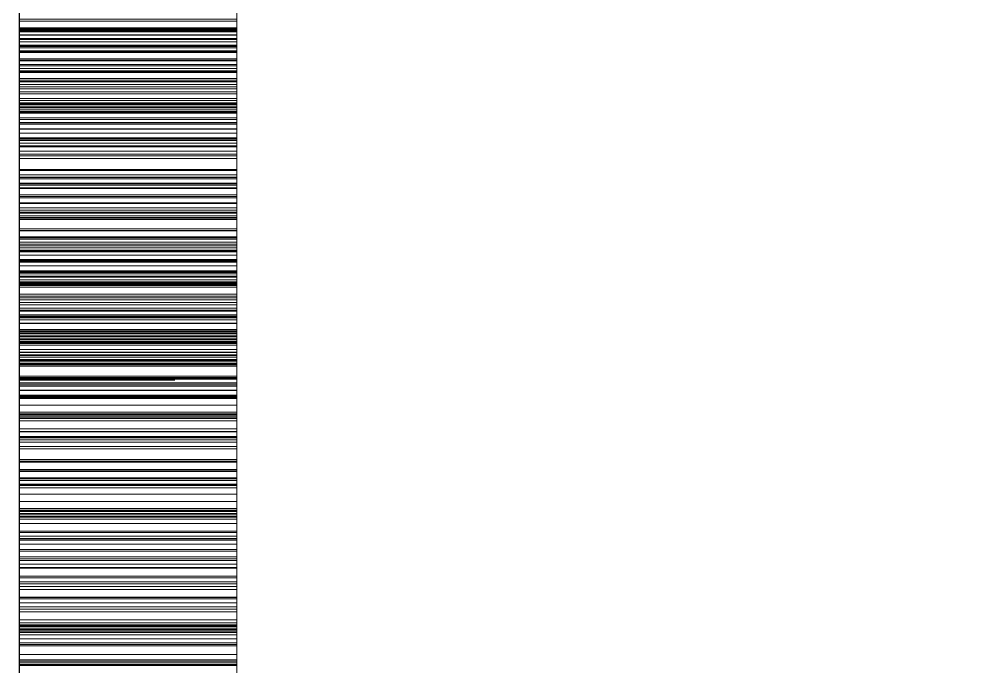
# Model space of a CAD drawing. Header units: millimetres. Extents: x 38 to 970, y 105 to 390.
# Drawn here: x 225 to 225.889, y 125.665 to 126.26 of the extents above; entities that cross this region are included whole.
import ezdxf

# ---------------------------------------------------------------- set-up
doc = ezdxf.new("R2010")
doc.units = ezdxf.units.MM
doc.linetypes.add('WP_HIDDEN', pattern=[2.3, 1.5, -0.8])
doc.layers.add('HIDDEN', color=7, linetype='WP_HIDDEN', lineweight=13)
doc.layers.add('VISIBLE', color=7, linetype='CONTINUOUS', lineweight=25)

msp = doc.modelspace()

# ---------------------------------------------------------------- linework, layer by layer
at = {"layer": 'HIDDEN', "ltscale": 1.428571}
for p, q in [((225, 126.30636), (225, 125.70504)), ((225.2, 125.70504), (225.2, 126.30636)), ((225, 126.25879), (225, 126.28558)), ((225.2, 126.28558), (225.2, 126.25879)), ((225, 126.25075), (225, 126.2766)), ((225.2, 126.2766), (225.2, 126.25075)), ((225, 126.27305), (225, 126.25268)), ((225, 126.25202), (225, 126.2672)), ((225.2, 126.25268), (225.2, 126.27305)), ((225.2, 126.2672), (225.2, 126.25202)), ((225, 126.26435), (225, 126.25044)), ((225, 126.26103), (225, 126.2366)), ((225, 126.24271), (225, 126.26038)), ((225, 126.26038), (225.2, 126.26038)), ((225, 126.23125), (225, 126.25879)), ((225, 126.25879), (225.2, 126.25879)), ((225.2, 126.25044), (225.2, 126.26435)), ((225.2, 126.2366), (225.2, 126.26103)), ((225.2, 126.26038), (225.2, 126.24271)), ((225.2, 126.25879), (225.2, 126.23125)), ((225, 126.25268), (225, 126.23032)), ((225, 126.25268), (225.2, 126.25268)), ((225, 126.23548), (225, 126.25202)), ((225, 126.25202), (225.2, 126.25202)), ((225, 126.25119), (225, 126.2499)), ((225, 126.2506), (225, 126.25119)), ((225, 126.25119), (225.2, 126.25119)), ((225, 126.22407), (225, 126.25075)), ((225, 126.25075), (225.2, 126.25075)), ((225, 126.24881), (225, 126.2506)), ((225, 126.2506), (225.2, 126.2506)), ((225, 126.25044), (225, 126.23403)), ((225, 126.25044), (225.2, 126.25044)), ((225, 126.2499), (225, 126.24601)), ((225, 126.2499), (225.2, 126.2499)), ((225, 126.24584), (225, 126.24881)), ((225, 126.24881), (225.2, 126.24881)), ((225.2, 126.23032), (225.2, 126.25268)), ((225.2, 126.25202), (225.2, 126.23548)), ((225.2, 126.2499), (225.2, 126.25119)), ((225.2, 126.25119), (225.2, 126.2506)), ((225.2, 126.25075), (225.2, 126.22407)), ((225.2, 126.2506), (225.2, 126.24881)), ((225.2, 126.23403), (225.2, 126.25044)), ((225.2, 126.24601), (225.2, 126.2499)), ((225.2, 126.24881), (225.2, 126.24584)), ((225, 126.24601), (225, 126.23953)), ((225, 126.24601), (225.2, 126.24601)), ((225, 126.24168), (225, 126.24584)), ((225, 126.24584), (225.2, 126.24584)), ((225, 126.22275), (225, 126.24271)), ((225, 126.24271), (225.2, 126.24271)), ((225, 126.23633), (225, 126.24168)), ((225, 126.24168), (225.2, 126.24168)), ((225, 126.23953), (225, 126.23046)), ((225, 126.23953), (225.2, 126.23953)), ((225.2, 126.23953), (225.2, 126.24601)), ((225.2, 126.24584), (225.2, 126.24168)), ((225.2, 126.24271), (225.2, 126.22275)), ((225.2, 126.24168), (225.2, 126.23633)), ((225.2, 126.23046), (225.2, 126.23953)), ((225, 126.2366), (225, 126.21153)), ((225, 126.2366), (225.2, 126.2366)), ((225, 126.2298), (225, 126.23633)), ((225, 126.23633), (225.2, 126.23633)), ((225, 126.21758), (225, 126.23548)), ((225, 126.23548), (225.2, 126.23548)), ((225, 126.23403), (225, 126.21509)), ((225, 126.23403), (225.2, 126.23403)), ((225, 126.20296), (225, 126.23125)), ((225, 126.23125), (225.2, 126.23125)), ((225, 126.23046), (225, 126.21879)), ((225, 126.23046), (225.2, 126.23046)), ((225, 126.23032), (225, 126.20596)), ((225, 126.23032), (225.2, 126.23032)), ((225.2, 126.21153), (225.2, 126.2366)), ((225.2, 126.23633), (225.2, 126.2298)), ((225.2, 126.23548), (225.2, 126.21758)), ((225.2, 126.21509), (225.2, 126.23403)), ((225.2, 126.23125), (225.2, 126.20296)), ((225.2, 126.21879), (225.2, 126.23046)), ((225.2, 126.20596), (225.2, 126.23032)), ((225, 126.22207), (225, 126.2298)), ((225, 126.2298), (225.2, 126.2298)), ((225, 126.19656), (225, 126.22407)), ((225, 126.22407), (225.2, 126.22407)), ((225, 126.20049), (225, 126.22275)), ((225, 126.22275), (225.2, 126.22275)), ((225, 126.21315), (225, 126.22207)), ((225, 126.22207), (225.2, 126.22207)), ((225.2, 126.2298), (225.2, 126.22207)), ((225.2, 126.22407), (225.2, 126.19656)), ((225.2, 126.22275), (225.2, 126.20049)), ((225.2, 126.22207), (225.2, 126.21315)), ((225, 126.21879), (225, 126.20454)), ((225, 126.21879), (225.2, 126.21879)), ((225, 126.19831), (225, 126.21758)), ((225, 126.21758), (225.2, 126.21758)), ((225, 126.21509), (225, 126.19365)), ((225, 126.21509), (225.2, 126.21509)), ((225, 126.20305), (225, 126.21315)), ((225, 126.21315), (225.2, 126.21315)), ((225.2, 126.20454), (225.2, 126.21879)), ((225.2, 126.21758), (225.2, 126.19831)), ((225.2, 126.19365), (225.2, 126.21509)), ((225.2, 126.21315), (225.2, 126.20305)), ((225, 126.21209), (225, 126.16394)), ((225, 126.09752), (225, 126.21209)), ((225, 126.21209), (225.2, 126.21209)), ((225, 126.21153), (225, 126.1858)), ((225, 126.21153), (225.2, 126.21153)), ((225, 126.20596), (225, 126.17961)), ((225, 126.20596), (225.2, 126.20596)), ((225, 126.20454), (225, 126.18769)), ((225, 126.20454), (225.2, 126.20454)), ((225.2, 126.16394), (225.2, 126.21209)), ((225.2, 126.21209), (225.2, 126.09752)), ((225.2, 126.1858), (225.2, 126.21153)), ((225.2, 126.17961), (225.2, 126.20596)), ((225.2, 126.18769), (225.2, 126.20454)), ((225, 126.19176), (225, 126.20305)), ((225, 126.20305), (225.2, 126.20305)), ((225, 126.17392), (225, 126.20296)), ((225, 126.20296), (225.2, 126.20296)), ((225, 126.17594), (225, 126.20049)), ((225, 126.20049), (225.2, 126.20049)), ((225, 126.17769), (225, 126.19831)), ((225, 126.19831), (225.2, 126.19831)), ((225, 126.16821), (225, 126.19656)), ((225, 126.19656), (225.2, 126.19656)), ((225.2, 126.20305), (225.2, 126.19176)), ((225.2, 126.20296), (225.2, 126.17392)), ((225.2, 126.20049), (225.2, 126.17594)), ((225.2, 126.19831), (225.2, 126.17769)), ((225.2, 126.19656), (225.2, 126.16821)), ((225, 126.19365), (225, 126.16968)), ((225, 126.19365), (225.2, 126.19365)), ((225, 126.17927), (225, 126.19176)), ((225, 126.19176), (225.2, 126.19176)), ((225, 126.18769), (225, 126.16825)), ((225, 126.18769), (225.2, 126.18769)), ((225.2, 126.16968), (225.2, 126.19365)), ((225.2, 126.19176), (225.2, 126.17927)), ((225.2, 126.16825), (225.2, 126.18769)), ((225, 126.1858), (225, 126.15941)), ((225, 126.1858), (225.2, 126.1858)), ((225, 126.18369), (225, 126.18164)), ((225, 126.18273), (225, 126.18369)), ((225, 126.18369), (225.2, 126.18369)), ((225, 126.17983), (225, 126.18273)), ((225, 126.18273), (225.2, 126.18273)), ((225, 126.18164), (225, 126.17547)), ((225, 126.18164), (225.2, 126.18164)), ((225, 126.17501), (225, 126.17983)), ((225, 126.17983), (225.2, 126.17983)), ((225, 126.17961), (225, 126.15151)), ((225, 126.17961), (225.2, 126.17961)), ((225, 126.1656), (225, 126.17927)), ((225, 126.17927), (225.2, 126.17927)), ((225, 126.15571), (225, 126.17769)), ((225, 126.17769), (225.2, 126.17769)), ((225.2, 126.15941), (225.2, 126.1858)), ((225.2, 126.18369), (225.2, 126.18273)), ((225.2, 126.18164), (225.2, 126.18369)), ((225.2, 126.18273), (225.2, 126.17983)), ((225.2, 126.17547), (225.2, 126.18164)), ((225.2, 126.17983), (225.2, 126.17501)), ((225.2, 126.15151), (225.2, 126.17961)), ((225.2, 126.17927), (225.2, 126.1656)), ((225.2, 126.17769), (225.2, 126.15571)), ((225, 126.14943), (225, 126.17594)), ((225, 126.17594), (225.2, 126.17594)), ((225, 126.17547), (225, 126.16519)), ((225, 126.17547), (225.2, 126.17547)), ((225, 126.16825), (225, 126.17501)), ((225, 126.17501), (225.2, 126.17501)), ((225, 126.14412), (225, 126.17392)), ((225, 126.17392), (225.2, 126.17392)), ((225, 126.16968), (225, 126.14321)), ((225, 126.16968), (225.2, 126.16968)), ((225, 126.16825), (225, 126.14641)), ((225, 126.15956), (225, 126.16825)), ((225, 126.16825), (225.2, 126.16825)), ((225, 126.13904), (225, 126.16821)), ((225, 126.16821), (225.2, 126.16821)), ((225.2, 126.17594), (225.2, 126.14943)), ((225.2, 126.16519), (225.2, 126.17547)), ((225.2, 126.17501), (225.2, 126.16825)), ((225.2, 126.17392), (225.2, 126.14412)), ((225.2, 126.14321), (225.2, 126.16968)), ((225.2, 126.16825), (225.2, 126.15956)), ((225.2, 126.14641), (225.2, 126.16825)), ((225.2, 126.16821), (225.2, 126.13904)), ((225, 126.15074), (225, 126.1656)), ((225, 126.1656), (225.2, 126.1656)), ((225, 126.16519), (225, 126.1508)), ((225, 126.16519), (225.2, 126.16519)), ((225, 126.16394), (225, 126.1152)), ((225, 126.16394), (225.2, 126.16394)), ((225, 126.14894), (225, 126.15956)), ((225, 126.15956), (225.2, 126.15956)), ((225, 126.15941), (225, 126.13238)), ((225, 126.15941), (225.2, 126.15941)), ((225.2, 126.1656), (225.2, 126.15074)), ((225.2, 126.1508), (225.2, 126.16519)), ((225.2, 126.1152), (225.2, 126.16394)), ((225.2, 126.15956), (225.2, 126.14894)), ((225.2, 126.13238), (225.2, 126.15941)), ((225, 126.13237), (225, 126.15571)), ((225, 126.15571), (225.2, 126.15571)), ((225, 126.15151), (225, 126.12192)), ((225, 126.15151), (225.2, 126.15151)), ((225, 126.1508), (225, 126.1323)), ((225, 126.1508), (225.2, 126.1508)), ((225, 126.1347), (225, 126.15074)), ((225, 126.15074), (225.2, 126.15074)), ((225.2, 126.15571), (225.2, 126.13237)), ((225.2, 126.12192), (225.2, 126.15151)), ((225.2, 126.1323), (225.2, 126.1508)), ((225.2, 126.15074), (225.2, 126.1347)), ((225, 126.12132), (225, 126.14943)), ((225, 126.14943), (225.2, 126.14943)), ((225, 126.13639), (225, 126.14894)), ((225, 126.14894), (225.2, 126.14894)), ((225, 126.14641), (225, 126.12238)), ((225, 126.14641), (225.2, 126.14641)), ((225, 126.11358), (225, 126.14412)), ((225, 126.14412), (225.2, 126.14412)), ((225, 126.14321), (225, 126.11476)), ((225, 126.14321), (225.2, 126.14321)), ((225.2, 126.14943), (225.2, 126.12132)), ((225.2, 126.14894), (225.2, 126.13639)), ((225.2, 126.12238), (225.2, 126.14641)), ((225.2, 126.14412), (225.2, 126.11358)), ((225.2, 126.11476), (225.2, 126.14321)), ((225, 126.10903), (225, 126.13904)), ((225, 126.13904), (225.2, 126.13904)), ((225, 126.12192), (225, 126.13639)), ((225, 126.13639), (225.2, 126.13639)), ((225, 126.11746), (225, 126.1347)), ((225, 126.1347), (225.2, 126.1347)), ((225.2, 126.13904), (225.2, 126.10903)), ((225.2, 126.13639), (225.2, 126.12192)), ((225.2, 126.1347), (225.2, 126.11746)), ((225, 126.13238), (225, 126.10468)), ((225, 126.13238), (225.2, 126.13238)), ((225, 126.10767), (225, 126.13237)), ((225, 126.13237), (225.2, 126.13237)), ((225, 126.1323), (225, 126.10969)), ((225, 126.1323), (225.2, 126.1323)), ((225.2, 126.10468), (225.2, 126.13238)), ((225.2, 126.13237), (225.2, 126.10767)), ((225.2, 126.10969), (225.2, 126.1323)), ((225, 126.12238), (225, 126.09615)), ((225, 126.12238), (225.2, 126.12238)), ((225, 126.10543), (225, 126.12192)), ((225, 126.12192), (225, 126.09083)), ((225, 126.12192), (225.2, 126.12192)), ((225, 126.12192), (225.2, 126.12192)), ((225, 126.0916), (225, 126.12132)), ((225, 126.12132), (225.2, 126.12132)), ((225, 126.09903), (225, 126.11746)), ((225, 126.11746), (225.2, 126.11746)), ((225, 126.1152), (225, 126.06587)), ((225, 126.1152), (225.2, 126.1152)), ((225, 126.11476), (225, 126.08488)), ((225, 126.11476), (225.2, 126.11476)), ((225.2, 126.09615), (225.2, 126.12238)), ((225.2, 126.12192), (225.2, 126.10543)), ((225.2, 126.09083), (225.2, 126.12192)), ((225.2, 126.12132), (225.2, 126.0916)), ((225.2, 126.11746), (225.2, 126.09903)), ((225.2, 126.06587), (225.2, 126.1152)), ((225.2, 126.08488), (225.2, 126.11476)), ((225, 126.08228), (225, 126.11358)), ((225, 126.11358), (225.2, 126.11358)), ((225, 126.10969), (225, 126.08296)), ((225, 126.10969), (225.2, 126.10969)), ((225, 126.07818), (225, 126.10903)), ((225, 126.10903), (225.2, 126.10903)), ((225, 126.08191), (225, 126.10767)), ((225, 126.10767), (225.2, 126.10767)), ((225.2, 126.11358), (225.2, 126.08228)), ((225.2, 126.08296), (225.2, 126.10969)), ((225.2, 126.10903), (225.2, 126.07818)), ((225.2, 126.10767), (225.2, 126.08191)), ((225, 126.08688), (225, 126.10543)), ((225, 126.10543), (225.2, 126.10543)), ((225, 126.10468), (225, 126.07634)), ((225, 126.10468), (225.2, 126.10468)), ((225, 126.07964), (225, 126.09903)), ((225, 126.09903), (225.2, 126.09903)), ((225, 125.80251), (225, 126.09752)), ((225, 126.09752), (225.2, 126.09752)), ((225.2, 126.10543), (225.2, 126.08688)), ((225.2, 126.07634), (225.2, 126.10468)), ((225.2, 126.09903), (225.2, 126.07964)), ((225.2, 126.09752), (225.2, 125.80251)), ((225, 126.09615), (225, 126.06772)), ((225, 126.09615), (225.2, 126.09615)), ((225, 126.06028), (225, 126.0916)), ((225, 126.0916), (225.2, 126.0916)), ((225, 126.09083), (225, 126.05826)), ((225, 126.09083), (225.2, 126.09083)), ((225.2, 126.06772), (225.2, 126.09615)), ((225.2, 126.0916), (225.2, 126.06028)), ((225.2, 126.05826), (225.2, 126.09083)), ((225, 126.06625), (225, 126.08688)), ((225, 126.08688), (225.2, 126.08688)), ((225, 126.08488), (225, 126.05357)), ((225, 126.08488), (225.2, 126.08488)), ((225, 126.08296), (225, 126.05213)), ((225, 126.08296), (225.2, 126.08296)), ((225, 126.05023), (225, 126.08228)), ((225, 126.08228), (225.2, 126.08228)), ((225, 126.05538), (225, 126.08191)), ((225, 126.08191), (225.2, 126.08191)), ((225, 126.05949), (225, 126.07964)), ((225, 126.07964), (225.2, 126.07964)), ((225.2, 126.08688), (225.2, 126.06625)), ((225.2, 126.05357), (225.2, 126.08488)), ((225.2, 126.05213), (225.2, 126.08296)), ((225.2, 126.08228), (225.2, 126.05023)), ((225.2, 126.08191), (225.2, 126.05538)), ((225.2, 126.07964), (225.2, 126.05949)), ((225, 126.04651), (225, 126.07818)), ((225, 126.07818), (225.2, 126.07818)), ((225, 126.07754), (225, 126.04816)), ((225, 126.02402), (225, 126.07754)), ((225, 126.07754), (225.2, 126.07754)), ((225, 126.07634), (225, 126.04734)), ((225, 126.07634), (225.2, 126.07634)), ((225.2, 126.07818), (225.2, 126.04651)), ((225.2, 126.07754), (225.2, 126.02402)), ((225.2, 126.04816), (225.2, 126.07754)), ((225.2, 126.04734), (225.2, 126.07634)), ((225, 126.06772), (225, 126.03709)), ((225, 126.06772), (225.2, 126.06772)), ((225, 126.04355), (225, 126.06625)), ((225, 126.06625), (225.2, 126.06625)), ((225, 126.06587), (225, 126.01595)), ((225, 126.06587), (225.2, 126.06587)), ((225.2, 126.03709), (225.2, 126.06772)), ((225.2, 126.06625), (225.2, 126.04355)), ((225.2, 126.01595), (225.2, 126.06587)), ((225, 126.02735), (225, 126.06028)), ((225, 126.06028), (225.2, 126.06028)), ((225, 126.0386), (225, 126.05949)), ((225, 126.05949), (225.2, 126.05949)), ((225, 126.05826), (225, 126.02419)), ((225, 126.05826), (225.2, 126.05826)), ((225, 126.02807), (225, 126.05538)), ((225, 126.05538), (225.2, 126.05538)), ((225, 126.05357), (225, 126.02084)), ((225, 126.05357), (225.2, 126.05357)), ((225.2, 126.06028), (225.2, 126.02735)), ((225.2, 126.05949), (225.2, 126.0386)), ((225.2, 126.02419), (225.2, 126.05826)), ((225.2, 126.05538), (225.2, 126.02807)), ((225.2, 126.02084), (225.2, 126.05357)), ((225, 126.05213), (225, 126.01788)), ((225, 126.05213), (225.2, 126.05213)), ((225, 126.01743), (225, 126.05023)), ((225, 126.05023), (225.2, 126.05023)), ((225, 126.04816), (225, 126.00557)), ((225, 126.04816), (225.2, 126.04816)), ((225, 126.04734), (225, 126.01768)), ((225, 126.04734), (225.2, 126.04734)), ((225, 126.014), (225, 126.04651)), ((225, 126.04651), (225.2, 126.04651)), ((225.2, 126.01788), (225.2, 126.05213)), ((225.2, 126.05023), (225.2, 126.01743)), ((225.2, 126.00557), (225.2, 126.04816)), ((225.2, 126.01768), (225.2, 126.04734)), ((225.2, 126.04651), (225.2, 126.014)), ((225, 126.01877), (225, 126.04355)), ((225, 126.04355), (225.2, 126.04355)), ((225, 126.03954), (225, 126.03889)), ((225, 126.03954), (225.2, 126.03954)), ((225, 126.03805), (225, 126.03954)), ((225, 126.03889), (225, 126.03693)), ((225, 126.03889), (225.2, 126.03889)), ((225, 126.01695), (225, 126.0386)), ((225, 126.0386), (225.2, 126.0386)), ((225, 126.03805), (225.2, 126.03805)), ((225, 126.03357), (225, 126.03805)), ((225, 126.03709), (225, 126.00426)), ((225, 126.03709), (225.2, 126.03709)), ((225, 126.03693), (225, 126.03367)), ((225, 126.03693), (225.2, 126.03693)), ((225.2, 126.04355), (225.2, 126.01877)), ((225.2, 126.03889), (225.2, 126.03954)), ((225.2, 126.03954), (225.2, 126.03805)), ((225.2, 126.03693), (225.2, 126.03889)), ((225.2, 126.0386), (225.2, 126.01695)), ((225.2, 126.03805), (225.2, 126.03357)), ((225.2, 126.00426), (225.2, 126.03709)), ((225.2, 126.03367), (225.2, 126.03693)), ((225, 126.03367), (225, 126.0291)), ((225, 126.03367), (225.2, 126.03367)), ((225, 126.03357), (225.2, 126.03357)), ((225, 126.02611), (225, 126.03357)), ((225, 126.0291), (225, 126.02323)), ((225, 126.0291), (225.2, 126.0291)), ((225, 126), (225, 126.02807)), ((225, 126.02807), (225.2, 126.02807)), ((225, 125.99281), (225, 126.02735)), ((225, 126.02735), (225.2, 126.02735)), ((225, 126.02611), (225.2, 126.02611)), ((225, 126.01566), (225, 126.02611)), ((225.2, 126.0291), (225.2, 126.03367)), ((225.2, 126.03357), (225.2, 126.02611)), ((225.2, 126.02323), (225.2, 126.0291)), ((225.2, 126.02807), (225.2, 126)), ((225.2, 126.02735), (225.2, 125.99281)), ((225.2, 126.02611), (225.2, 126.01566)), ((225, 126.02419), (225, 125.98864)), ((225, 126.02419), (225.2, 126.02419)), ((225, 125.9751), (225, 126.02402)), ((225, 126.02402), (225.2, 126.02402)), ((225, 126.02323), (225, 126.01606)), ((225, 126.02323), (225.2, 126.02323)), ((225, 126.02084), (225, 125.98668)), ((225, 126.02084), (225.2, 126.02084)), ((225, 125.99192), (225, 126.01877)), ((225, 126.01877), (225.2, 126.01877)), ((225, 126.01788), (225, 125.98091)), ((225, 126.01788), (225.2, 126.01788)), ((225, 126.01768), (225, 125.98737)), ((225, 126.01768), (225.2, 126.01768)), ((225, 125.98388), (225, 126.01743)), ((225, 126.01743), (225.2, 126.01743)), ((225, 125.99455), (225, 126.01695)), ((225, 126.01695), (225.2, 126.01695)), ((225.2, 125.98864), (225.2, 126.02419)), ((225.2, 126.02402), (225.2, 125.9751)), ((225.2, 126.01606), (225.2, 126.02323)), ((225.2, 125.98668), (225.2, 126.02084)), ((225.2, 126.01877), (225.2, 125.99192)), ((225.2, 125.98091), (225.2, 126.01788)), ((225.2, 125.98737), (225.2, 126.01768)), ((225.2, 126.01743), (225.2, 125.98388)), ((225.2, 126.01695), (225.2, 125.99455)), ((225, 126.01606), (225, 126.00757)), ((225, 126.01606), (225.2, 126.01606)), ((225, 126.01595), (225, 125.96544)), ((225, 126.01595), (225.2, 126.01595)), ((225, 126.01566), (225.2, 126.01566)), ((225, 126.00223), (225, 126.01566)), ((225, 125.98066), (225, 126.014)), ((225, 126.014), (225.2, 126.014)), ((225.2, 126.00757), (225.2, 126.01606)), ((225.2, 125.96544), (225.2, 126.01595)), ((225.2, 126.01566), (225.2, 126.00223)), ((225.2, 126.014), (225.2, 125.98066)), ((225, 126.00757), (225, 125.99779)), ((225, 126.00757), (225.2, 126.00757)), ((225, 126.00557), (225, 125.96388)), ((225, 126.00557), (225.2, 126.00557)), ((225, 126.00426), (225, 125.96923)), ((225, 126.00426), (225.2, 126.00426)), ((225, 126.00223), (225.2, 126.00223)), ((225, 125.98581), (225, 126.00223)), ((225, 125.97115), (225, 126)), ((225, 126), (225.2, 126)), ((225.2, 125.99779), (225.2, 126.00757)), ((225.2, 125.96388), (225.2, 126.00557)), ((225.2, 125.96923), (225.2, 126.00426)), ((225.2, 126.00223), (225.2, 125.98581)), ((225.2, 126), (225.2, 125.97115)), ((225, 125.99779), (225.2, 125.99779)), ((225, 125.99779), (225, 125.98671)), ((225, 125.9714), (225, 125.99455)), ((225, 125.99455), (225.2, 125.99455)), ((225, 125.95667), (225, 125.99281)), ((225, 125.99281), (225.2, 125.99281)), ((225, 125.963), (225, 125.99192)), ((225, 125.99192), (225.2, 125.99192)), ((225.2, 125.98671), (225.2, 125.99779)), ((225.2, 125.99455), (225.2, 125.9714)), ((225.2, 125.99281), (225.2, 125.95667)), ((225.2, 125.99192), (225.2, 125.963)), ((225, 125.98864), (225, 125.95159)), ((225, 125.98864), (225.2, 125.98864)), ((225, 125.98737), (225, 125.9248)), ((225, 125.98737), (225.2, 125.98737)), ((225, 125.98671), (225, 125.97437)), ((225, 125.98671), (225.2, 125.98671)), ((225, 125.98668), (225, 125.9511)), ((225, 125.98668), (225.2, 125.98668)), ((225, 125.98581), (225.2, 125.98581)), ((225, 125.96641), (225, 125.98581)), ((225, 125.94957), (225, 125.98388)), ((225, 125.98388), (225.2, 125.98388)), ((225.2, 125.95159), (225.2, 125.98864)), ((225.2, 125.9248), (225.2, 125.98737)), ((225.2, 125.97437), (225.2, 125.98671)), ((225.2, 125.9511), (225.2, 125.98668)), ((225.2, 125.98581), (225.2, 125.96641)), ((225.2, 125.98388), (225.2, 125.94957)), ((225, 125.98091), (225, 125.94123)), ((225, 125.98091), (225.2, 125.98091)), ((225, 125.94648), (225, 125.98066)), ((225, 125.98066), (225.2, 125.98066)), ((225, 125.93076), (225, 125.9751)), ((225, 125.9751), (225.2, 125.9751)), ((225, 125.97437), (225, 125.96076)), ((225, 125.97437), (225.2, 125.97437)), ((225, 125.97319), (225, 125.97199)), ((225, 125.97319), (225.2, 125.97319)), ((225, 125.97197), (225, 125.97319)), ((225.2, 125.94123), (225.2, 125.98091)), ((225.2, 125.98066), (225.2, 125.94648)), ((225.2, 125.9751), (225.2, 125.93076)), ((225.2, 125.96076), (225.2, 125.97437)), ((225.2, 125.97199), (225.2, 125.97319)), ((225.2, 125.97319), (225.2, 125.97197)), ((225, 125.97199), (225, 125.9684)), ((225, 125.97199), (225.2, 125.97199)), ((225, 125.97197), (225.2, 125.97197)), ((225, 125.96833), (225, 125.97197)), ((225, 125.9475), (225, 125.9714)), ((225, 125.9714), (225.2, 125.9714)), ((225, 125.94153), (225, 125.97115)), ((225, 125.97115), (225.2, 125.97115)), ((225, 125.96923), (225, 125.932)), ((225, 125.96923), (225.2, 125.96923)), ((225, 125.9684), (225, 125.96241)), ((225, 125.9684), (225.2, 125.9684)), ((225, 125.96833), (225.2, 125.96833)), ((225, 125.96225), (225, 125.96833)), ((225, 125.96641), (225.2, 125.96641)), ((225, 125.94402), (225, 125.96641)), ((225, 125.96544), (225, 125.91434)), ((225, 125.96544), (225.2, 125.96544)), ((225, 125.96388), (225, 125.92324)), ((225, 125.96388), (225.2, 125.96388)), ((225.2, 125.9684), (225.2, 125.97199)), ((225.2, 125.97197), (225.2, 125.96833)), ((225.2, 125.9714), (225.2, 125.9475)), ((225.2, 125.97115), (225.2, 125.94153)), ((225.2, 125.932), (225.2, 125.96923)), ((225.2, 125.96241), (225.2, 125.9684)), ((225.2, 125.96833), (225.2, 125.96225)), ((225.2, 125.96641), (225.2, 125.94402)), ((225.2, 125.91434), (225.2, 125.96544)), ((225.2, 125.92324), (225.2, 125.96388)), ((225, 125.932), (225, 125.963)), ((225, 125.963), (225.2, 125.963)), ((225, 125.96241), (225, 125.95403)), ((225, 125.96241), (225.2, 125.96241)), ((225, 125.96225), (225.2, 125.96225)), ((225, 125.95374), (225, 125.96225)), ((225, 125.96076), (225, 125.94588)), ((225, 125.96076), (225.2, 125.96076)), ((225, 125.91892), (225, 125.95667)), ((225, 125.95667), (225.2, 125.95667)), ((225.2, 125.963), (225.2, 125.932)), ((225.2, 125.95403), (225.2, 125.96241)), ((225.2, 125.96225), (225.2, 125.95374)), ((225.2, 125.94588), (225.2, 125.96076)), ((225.2, 125.95667), (225.2, 125.91892)), ((225, 125.95403), (225, 125.94325)), ((225, 125.95403), (225.2, 125.95403)), ((225, 125.95374), (225.2, 125.95374)), ((225, 125.9428), (225, 125.95374)), ((225, 125.95159), (225, 125.91305)), ((225, 125.95159), (225.2, 125.95159)), ((225, 125.9511), (225, 125.91408)), ((225, 125.9511), (225.2, 125.9511)), ((225, 125.91452), (225, 125.94957)), ((225, 125.94957), (225.2, 125.94957)), ((225, 125.92285), (225, 125.9475)), ((225, 125.9475), (225.2, 125.9475)), ((225, 125.91148), (225, 125.94648)), ((225, 125.94648), (225.2, 125.94648)), ((225, 125.94588), (225, 125.92972)), ((225, 125.94588), (225.2, 125.94588)), ((225.2, 125.94325), (225.2, 125.95403)), ((225.2, 125.95374), (225.2, 125.9428)), ((225.2, 125.91305), (225.2, 125.95159)), ((225.2, 125.91408), (225.2, 125.9511)), ((225.2, 125.94957), (225.2, 125.91452)), ((225.2, 125.9475), (225.2, 125.92285)), ((225.2, 125.94648), (225.2, 125.91148)), ((225.2, 125.92972), (225.2, 125.94588)), ((225, 125.94402), (225.2, 125.94402)), ((225, 125.91936), (225, 125.94402)), ((225, 125.94325), (225, 125.93007)), ((225, 125.94325), (225.2, 125.94325)), ((225, 125.9428), (225.2, 125.9428)), ((225, 125.92943), (225, 125.9428)), ((225, 125.92601), (225, 125.94153)), ((225, 125.94153), (225.2, 125.94153)), ((225, 125.94123), (225, 125.89883)), ((225, 125.94123), (225.2, 125.94123)), ((225.2, 125.94402), (225.2, 125.91936)), ((225.2, 125.93007), (225.2, 125.94325)), ((225.2, 125.9428), (225.2, 125.92943)), ((225.2, 125.94153), (225.2, 125.92601)), ((225.2, 125.89883), (225.2, 125.94123)), ((225, 125.932), (225.2, 125.932)), ((225, 125.89102), (225, 125.93076)), ((225, 125.93076), (225.2, 125.93076)), ((225, 125.93007), (225, 125.9145)), ((225, 125.93007), (225.2, 125.93007)), ((225, 125.92972), (225, 125.9123)), ((225, 125.92972), (225.2, 125.92972)), ((225, 125.92943), (225.2, 125.92943)), ((225, 125.91363), (225, 125.92943)), ((235, 125.92857), (225, 125.92857)), ((225.2, 125.93076), (225.2, 125.89102)), ((225.2, 125.9145), (225.2, 125.93007)), ((225.2, 125.9123), (225.2, 125.92972)), ((225.2, 125.92943), (225.2, 125.91363)), ((225.2, 125.92601), (225, 125.92601)), ((225, 125.9248), (225, 125.88117)), ((225, 125.9248), (225.2, 125.9248)), ((225, 125.92324), (225, 125.88365)), ((225, 125.92324), (225.2, 125.92324)), ((225, 125.89745), (225, 125.92285)), ((225, 125.92285), (225.2, 125.92285)), ((225, 125.91936), (225.2, 125.91936)), ((225, 125.89314), (225, 125.91936)), ((225.2, 125.88117), (225.2, 125.9248)), ((225.2, 125.88365), (225.2, 125.92324)), ((225.2, 125.92285), (225.2, 125.89745)), ((225.2, 125.91936), (225.2, 125.89314)), ((225, 125.8809), (225, 125.91892)), ((225, 125.91892), (225.2, 125.91892)), ((225, 125.87565), (225, 125.91452)), ((225, 125.91452), (225.2, 125.91452)), ((225, 125.9145), (225, 125.89654)), ((225, 125.9145), (225.2, 125.9145)), ((225, 125.91434), (225, 125.90553)), ((225, 125.91434), (225.2, 125.91434)), ((225, 125.91408), (225, 125.87564)), ((225, 125.91408), (225.2, 125.91408)), ((225, 125.91363), (225.2, 125.91363)), ((225, 125.89539), (225, 125.91363)), ((225, 125.91305), (225, 125.86732)), ((225, 125.91305), (225.2, 125.91305)), ((225, 125.9123), (225, 125.89362)), ((225, 125.9123), (225.2, 125.9123)), ((225, 125.87564), (225, 125.91148)), ((225, 125.91148), (225.2, 125.91148)), ((225.2, 125.91892), (225.2, 125.8809)), ((225.2, 125.91452), (225.2, 125.87565)), ((225.2, 125.89654), (225.2, 125.9145)), ((225.2, 125.90553), (225.2, 125.91434)), ((225.2, 125.87564), (225.2, 125.91408)), ((225.2, 125.91363), (225.2, 125.89539)), ((225.2, 125.86732), (225.2, 125.91305)), ((225.2, 125.89362), (225.2, 125.9123)), ((225.2, 125.91148), (225.2, 125.87564)), ((225.2, 125.90553), (225, 125.90553)), ((225, 125.89883), (225, 125.85371)), ((225, 125.89883), (225.2, 125.89883)), ((225, 125.8713), (225, 125.89745)), ((225, 125.89745), (225.2, 125.89745)), ((225, 125.89654), (225.2, 125.89654)), ((225, 125.89654), (225, 125.87666)), ((225, 125.89539), (225.2, 125.89539)), ((225, 125.87532), (225, 125.89539)), ((225, 125.89362), (225, 125.87366)), ((225, 125.89362), (225.2, 125.89362)), ((225, 125.89314), (225.2, 125.89314)), ((225, 125.86537), (225, 125.89314)), ((225.2, 125.85371), (225.2, 125.89883)), ((225.2, 125.89745), (225.2, 125.8713)), ((225.2, 125.87666), (225.2, 125.89654)), ((225.2, 125.89539), (225.2, 125.87532)), ((225.2, 125.87366), (225.2, 125.89362)), ((225.2, 125.89314), (225.2, 125.86537)), ((225, 125.84613), (225, 125.89102)), ((225, 125.89102), (225.2, 125.89102)), ((225, 125.88365), (225, 125.84512)), ((225, 125.88365), (225.2, 125.88365)), ((225.2, 125.89102), (225.2, 125.84613)), ((225.2, 125.84512), (225.2, 125.88365)), ((225, 125.88117), (225, 125.83842)), ((225, 125.88117), (225.2, 125.88117)), ((225, 125.84466), (225, 125.8809)), ((225, 125.8809), (225.2, 125.8809)), ((225, 125.87666), (225, 125.85535)), ((225, 125.87666), (225.2, 125.87666)), ((225, 125.83764), (225, 125.87565)), ((225, 125.87565), (225.2, 125.87565)), ((225, 125.87564), (225, 125.82941)), ((225, 125.83199), (225, 125.87564)), ((225, 125.87564), (225.2, 125.87564)), ((225, 125.87532), (225.2, 125.87532)), ((225, 125.85399), (225, 125.87532)), ((225.2, 125.83842), (225.2, 125.88117)), ((225.2, 125.8809), (225.2, 125.84466)), ((225.2, 125.85535), (225.2, 125.87666)), ((225.2, 125.87565), (225.2, 125.83764)), ((225.2, 125.87564), (225.2, 125.83199)), ((225.2, 125.82941), (225.2, 125.87564)), ((225.2, 125.87532), (225.2, 125.85399)), ((225, 125.87366), (225, 125.85287)), ((225, 125.87366), (225.2, 125.87366)), ((225, 125.84439), (225, 125.8713)), ((225, 125.8713), (225.2, 125.8713)), ((225, 125.86732), (225, 125.82341)), ((225, 125.86732), (225.2, 125.86732)), ((225.2, 125.85287), (225.2, 125.87366)), ((225.2, 125.8713), (225.2, 125.84439)), ((225.2, 125.82341), (225.2, 125.86732)), ((225, 125.86537), (225.2, 125.86537)), ((225, 125.83605), (225, 125.86537)), ((225.2, 125.86537), (225.2, 125.83605)), ((225, 125.85535), (225, 125.83261)), ((225, 125.85535), (225.2, 125.85535)), ((225, 125.85399), (225.2, 125.85399)), ((225, 125.83142), (225, 125.85399)), ((225, 125.85371), (225, 125.80587)), ((225, 125.85371), (225.2, 125.85371)), ((225, 125.85287), (225, 125.83169)), ((225, 125.85287), (225.2, 125.85287)), ((225.2, 125.83261), (225.2, 125.85535)), ((225.2, 125.85399), (225.2, 125.83142)), ((225.2, 125.80587), (225.2, 125.85371)), ((225.2, 125.83169), (225.2, 125.85287)), ((225, 125.80327), (225, 125.84613)), ((225, 125.84613), (225.2, 125.84613)), ((225, 125.84512), (225, 125.80765)), ((225, 125.84512), (225.2, 125.84512)), ((225, 125.81022), (225, 125.84466)), ((225, 125.84466), (225.2, 125.84466)), ((225, 125.81674), (225, 125.84439)), ((225, 125.84439), (225.2, 125.84439)), ((225.2, 125.84613), (225.2, 125.80327)), ((225.2, 125.80765), (225.2, 125.84512)), ((225.2, 125.84466), (225.2, 125.81022)), ((225.2, 125.84439), (225.2, 125.81674)), ((225, 125.83842), (225, 125.79654)), ((225, 125.83842), (225.2, 125.83842)), ((225, 125.80048), (225, 125.83764)), ((225, 125.83764), (225.2, 125.83764)), ((225, 125.83605), (225.2, 125.83605)), ((225, 125.80517), (225, 125.83605)), ((225, 125.83261), (225, 125.80845)), ((225, 125.83261), (225.2, 125.83261)), ((225, 125.78951), (225, 125.83199)), ((225, 125.83199), (225.2, 125.83199)), ((225, 125.83169), (225, 125.81011)), ((225, 125.83169), (225.2, 125.83169)), ((225, 125.83142), (225.2, 125.83142)), ((225, 125.80759), (225, 125.83142)), ((225.2, 125.79654), (225.2, 125.83842)), ((225.2, 125.83764), (225.2, 125.80048)), ((225.2, 125.83605), (225.2, 125.80517)), ((225.2, 125.80845), (225.2, 125.83261)), ((225.2, 125.83199), (225.2, 125.78951)), ((225.2, 125.81011), (225.2, 125.83169)), ((225.2, 125.83142), (225.2, 125.80759)), ((225, 125.82941), (225, 125.785)), ((225, 125.82941), (225.2, 125.82941)), ((225, 125.82341), (225, 125.78132)), ((225, 125.82341), (225.2, 125.82341)), ((225.2, 125.785), (225.2, 125.82941)), ((225.2, 125.78132), (225.2, 125.82341)), ((225, 125.78834), (225, 125.81674)), ((225, 125.81674), (225.2, 125.81674)), ((225.2, 125.81674), (225.2, 125.78834)), ((225, 125.77756), (225, 125.81022)), ((225, 125.81022), (225.2, 125.81022)), ((225, 125.81011), (225, 125.78814)), ((225, 125.81011), (225.2, 125.81011)), ((225, 125.80845), (225, 125.78285)), ((225, 125.80845), (225.2, 125.80845)), ((225, 125.80765), (225, 125.77123)), ((225, 125.80765), (225.2, 125.80765)), ((225, 125.80759), (225.2, 125.80759)), ((225, 125.78251), (225, 125.80759)), ((225, 125.80587), (225, 125.75532)), ((225, 125.80587), (225.2, 125.80587)), ((225, 125.80517), (225.2, 125.80517)), ((225, 125.77273), (225, 125.80517)), ((225.2, 125.81022), (225.2, 125.77756)), ((225.2, 125.78814), (225.2, 125.81011)), ((225.2, 125.78285), (225.2, 125.80845)), ((225.2, 125.77123), (225.2, 125.80765)), ((225.2, 125.80759), (225.2, 125.78251)), ((225.2, 125.75532), (225.2, 125.80587)), ((225.2, 125.80517), (225.2, 125.77273)), ((225, 125.76242), (225, 125.80327)), ((225, 125.80327), (225.2, 125.80327)), ((225.2, 125.80251), (225, 125.80251)), ((225, 125.76416), (225, 125.80048)), ((225, 125.80048), (225.2, 125.80048)), ((225, 125.79654), (225, 125.75553)), ((225, 125.79654), (225.2, 125.79654)), ((225.2, 125.80327), (225.2, 125.76242)), ((225.2, 125.80048), (225.2, 125.76416)), ((225.2, 125.75553), (225.2, 125.79654)), ((225, 125.74819), (225, 125.78951)), ((225, 125.78951), (225.2, 125.78951)), ((225, 125.75918), (225, 125.78834)), ((225, 125.78834), (225.2, 125.78834)), ((225, 125.78814), (225, 125.76578)), ((225, 125.78814), (225.2, 125.78814)), ((225.2, 125.78951), (225.2, 125.74819)), ((225.2, 125.78834), (225.2, 125.75918)), ((225.2, 125.76578), (225.2, 125.78814)), ((225, 125.785), (225, 125.77123)), ((225, 125.785), (225.2, 125.785)), ((225, 125.78285), (225, 125.75582)), ((225, 125.78285), (225.2, 125.78285)), ((225, 125.78251), (225.2, 125.78251)), ((225, 125.75618), (225, 125.78251)), ((225, 125.78132), (225, 125.74103)), ((225, 125.78132), (225.2, 125.78132)), ((225, 125.7467), (225, 125.77756)), ((225, 125.77756), (225.2, 125.77756)), ((225.2, 125.77123), (225.2, 125.785)), ((225.2, 125.75582), (225.2, 125.78285)), ((225.2, 125.78251), (225.2, 125.75618)), ((225.2, 125.74103), (225.2, 125.78132)), ((225.2, 125.77756), (225.2, 125.7467)), ((225, 125.77273), (225.2, 125.77273)), ((225, 125.73874), (225, 125.77273)), ((225, 125.77123), (225, 125.73587)), ((225.2, 125.77123), (225, 125.77123)), ((225, 125.77123), (225.2, 125.77123)), ((225.2, 125.77273), (225.2, 125.73874)), ((225.2, 125.73587), (225.2, 125.77123)), ((225, 125.76578), (225, 125.74302)), ((225, 125.76578), (225.2, 125.76578)), ((225, 125.7287), (225, 125.76416)), ((225, 125.76416), (225.2, 125.76416)), ((225, 125.72359), (225, 125.76242)), ((225, 125.76242), (225.2, 125.76242)), ((225, 125.69862), (225, 125.75918)), ((225, 125.75918), (225.2, 125.75918)), ((225.2, 125.74302), (225.2, 125.76578)), ((225.2, 125.76416), (225.2, 125.7287)), ((225.2, 125.76242), (225.2, 125.72359)), ((225.2, 125.75918), (225.2, 125.69862)), ((225, 125.75618), (225.2, 125.75618)), ((225, 125.7286), (225, 125.75618)), ((225, 125.75582), (225, 125.72736)), ((225, 125.75582), (225.2, 125.75582)), ((225, 125.75553), (225, 125.7154)), ((225, 125.75553), (225.2, 125.75553)), ((225, 125.75532), (225, 125.70205)), ((225, 125.75532), (225.2, 125.75532)), ((225.2, 125.75618), (225.2, 125.7286)), ((225.2, 125.72736), (225.2, 125.75582)), ((225.2, 125.7154), (225.2, 125.75553)), ((225.2, 125.70205), (225.2, 125.75532)), ((225, 125.70805), (225, 125.74819)), ((225, 125.74819), (225.2, 125.74819)), ((225, 125.71762), (225, 125.7467)), ((225, 125.7467), (225.2, 125.7467)), ((225, 125.74302), (225, 125.71987)), ((225, 125.74302), (225.2, 125.74302)), ((225.2, 125.74819), (225.2, 125.70805)), ((225.2, 125.7467), (225.2, 125.71762)), ((225.2, 125.71987), (225.2, 125.74302)), ((225, 125.74103), (225, 125.70256)), ((225, 125.74103), (225.2, 125.74103)), ((225, 125.73874), (225.2, 125.73874)), ((225, 125.70319), (225, 125.73874)), ((225, 125.73587), (225, 125.70156)), ((225, 125.73587), (225.2, 125.73587)), ((225.2, 125.70256), (225.2, 125.74103)), ((225.2, 125.73874), (225.2, 125.70319)), ((225.2, 125.70156), (225.2, 125.73587)), ((225, 125.69408), (225, 125.7287)), ((225, 125.7287), (225.2, 125.7287)), ((225, 125.7286), (225.2, 125.7286)), ((225, 125.69976), (225, 125.7286)), ((225, 125.72736), (225, 125.69747)), ((225, 125.72736), (225.2, 125.72736)), ((225, 125.68678), (225, 125.72359)), ((225, 125.72359), (225.2, 125.72359)), ((225.2, 125.7287), (225.2, 125.69408)), ((225.2, 125.7286), (225.2, 125.69976)), ((225.2, 125.69747), (225.2, 125.72736)), ((225.2, 125.72359), (225.2, 125.68678)), ((225, 125.71987), (225, 125.69633)), ((225, 125.71987), (225.2, 125.71987)), ((225, 125.69034), (225, 125.71762)), ((225, 125.71762), (225.2, 125.71762)), ((225, 125.7154), (225, 125.67614)), ((225, 125.7154), (225.2, 125.7154)), ((225.2, 125.69633), (225.2, 125.71987)), ((225.2, 125.71762), (225.2, 125.69034)), ((225.2, 125.67614), (225.2, 125.7154)), ((225, 125.68408), (225, 125.70805)), ((225, 125.70805), (225.2, 125.70805)), ((225.2, 125.70805), (225.2, 125.68408)), ((225.2, 125.70504), (225, 125.70504)), ((225, 125.70319), (225.2, 125.70319)), ((225, 125.66679), (225, 125.70319)), ((225, 125.70256), (225, 125.6659)), ((225, 125.70256), (225.2, 125.70256)), ((225, 125.70205), (225, 125.64848)), ((225, 125.70205), (225.2, 125.70205)), ((225, 125.70156), (225, 125.6852)), ((225, 125.70156), (225.2, 125.70156)), ((225, 125.69976), (225.2, 125.69976)), ((225, 125.67119), (225, 125.69976)), ((225, 125.63806), (225, 125.69862)), ((225, 125.69862), (225.2, 125.69862)), ((225, 125.69747), (225, 125.6684)), ((225, 125.69747), (225.2, 125.69747)), ((225.2, 125.70319), (225.2, 125.66679)), ((225.2, 125.6659), (225.2, 125.70256)), ((225.2, 125.64848), (225.2, 125.70205)), ((225.2, 125.6852), (225.2, 125.70156)), ((225.2, 125.69976), (225.2, 125.67119)), ((225.2, 125.69862), (225.2, 125.63806)), ((225.2, 125.6684), (225.2, 125.69747)), ((225, 125.69633), (225, 125.66024)), ((225, 125.69633), (225.2, 125.69633)), ((225, 125.66031), (225, 125.69408)), ((225, 125.69408), (225.2, 125.69408)), ((225, 125.66484), (225, 125.69034)), ((225, 125.69034), (225.2, 125.69034)), ((225.2, 125.66024), (225.2, 125.69633)), ((225.2, 125.69408), (225.2, 125.66031)), ((225.2, 125.69034), (225.2, 125.66484)), ((225, 125.65199), (225, 125.68678)), ((225, 125.68678), (225.2, 125.68678)), ((225, 125.6852), (225, 125.66989)), ((225, 125.6852), (225.2, 125.6852)), ((225.2, 125.68408), (225, 125.68408)), ((225.2, 125.68678), (225.2, 125.65199)), ((225.2, 125.66989), (225.2, 125.6852)), ((225, 125.67614), (225, 125.63774)), ((225, 125.67614), (225.2, 125.67614)), ((225, 125.67119), (225.2, 125.67119)), ((225, 125.64381), (225, 125.67119)), ((225.2, 125.63774), (225.2, 125.67614)), ((225.2, 125.67119), (225.2, 125.64381)), ((225, 125.66989), (225, 125.65564)), ((225, 125.66989), (225.2, 125.66989)), ((225, 125.6684), (225, 125.64067)), ((225, 125.6684), (225.2, 125.6684)), ((225, 125.66679), (225.2, 125.66679)), ((225, 125.63194), (225, 125.66679)), ((225, 125.6659), (225, 125.63105)), ((225, 125.6659), (225.2, 125.6659)), ((225.2, 125.65564), (225.2, 125.66989)), ((225.2, 125.64067), (225.2, 125.6684)), ((225.2, 125.66679), (225.2, 125.63194)), ((225.2, 125.63105), (225.2, 125.6659))]:
    msp.add_line(p, q, dxfattribs=at)
for points in [[(225, 120.92857), (225, 120.99125), (225, 121.17615), (225, 121.47399), (225, 121.86985), (225, 122.34386), (225, 122.87227), (225, 123.42857), (225, 123.98487), (225, 124.51328), (225, 124.9873), (225, 125.38315), (225, 125.68099), (225, 125.86589), (225, 125.92857)], [(225, 125.92857), (225, 125.91285), (225, 125.86589), (225, 125.78828), (225, 125.68099), (225, 125.54538), (225, 125.38315), (225, 125.19634), (225, 124.9873), (225, 124.75865), (225, 124.51328), (225, 124.25427), (225, 123.98487), (225, 123.70848), (225, 123.42857)], [(225, 125.92601), (225, 125.92636), (225, 125.92669), (225, 125.92699), (225, 125.92727), (225, 125.92751), (225, 125.92774), (225, 125.92793), (225, 125.9281), (225, 125.92824), (225, 125.92836), (225, 125.92845), (225, 125.92852), (225, 125.92856), (225, 125.92857)], [(225, 125.92857), (225, 125.92776), (225, 125.92533), (225, 125.92127), (225, 125.9156), (225, 125.90832), (225, 125.89942), (225, 125.88892), (225, 125.87683), (225, 125.86314), (225, 125.84788), (225, 125.83104), (225, 125.81265), (225, 125.79271), (225, 125.77123)], [(225.2, 125.90553), (225.2, 125.90767), (225.2, 125.90971), (225.2, 125.91164), (225.2, 125.91347), (225.2, 125.91519), (225.2, 125.91681), (225.2, 125.91833), (225.2, 125.91974), (225.2, 125.92105), (225.2, 125.92225), (225.2, 125.92335), (225.2, 125.92434), (225.2, 125.92523), (225.2, 125.92601)], [(225, 125.80251), (225, 125.81256), (225, 125.82219), (225, 125.83142), (225, 125.84024), (225, 125.84865), (225, 125.85664), (225, 125.86422), (225, 125.87138), (225, 125.87812), (225, 125.88445), (225, 125.89035), (225, 125.89583), (225, 125.9009), (225, 125.90553)], [(225.2, 125.70504), (225.2, 125.71288), (225.2, 125.72059), (225.2, 125.72817), (225.2, 125.73561), (225.2, 125.74291), (225.2, 125.75008), (225.2, 125.75712), (225.2, 125.76401), (225.2, 125.77077), (225.2, 125.7774), (225.2, 125.78388), (225.2, 125.79023), (225.2, 125.79644), (225.2, 125.80251)], [(225.2, 125.77123), (225.2, 125.76562), (225.2, 125.75991), (225.2, 125.7541), (225.2, 125.74821), (225.2, 125.74221), (225.2, 125.73613), (225.2, 125.72995), (225.2, 125.72367), (225.2, 125.7173), (225.2, 125.71084), (225.2, 125.70429), (225.2, 125.69764), (225.2, 125.69091), (225.2, 125.68408)], [(225, 120.92857), (225, 120.97545), (225, 121.11433), (225, 121.34001), (225, 121.64402), (225, 122.01495), (225, 122.43891), (225, 122.89998), (225, 123.38087), (225, 123.86355), (225, 124.32992), (225, 124.76249), (225, 125.14502), (225, 125.46319), (225, 125.70504)], [(225, 125.68408), (225, 125.59026), (225, 125.48249), (225, 125.36147), (225, 125.22798), (225, 125.08288), (225, 124.92711), (225, 124.76167), (225, 124.58762), (225, 124.4061), (225, 124.21827), (225, 124.02535), (225, 123.82858), (225, 123.62922), (225, 123.42857)]]:
    msp.add_lwpolyline(points, dxfattribs=at)
at = {"layer": 'VISIBLE'}
msp.add_line((225, 106.42857), (225, 156.42857), dxfattribs=at)

doc.saveas('drawing.dxf')
